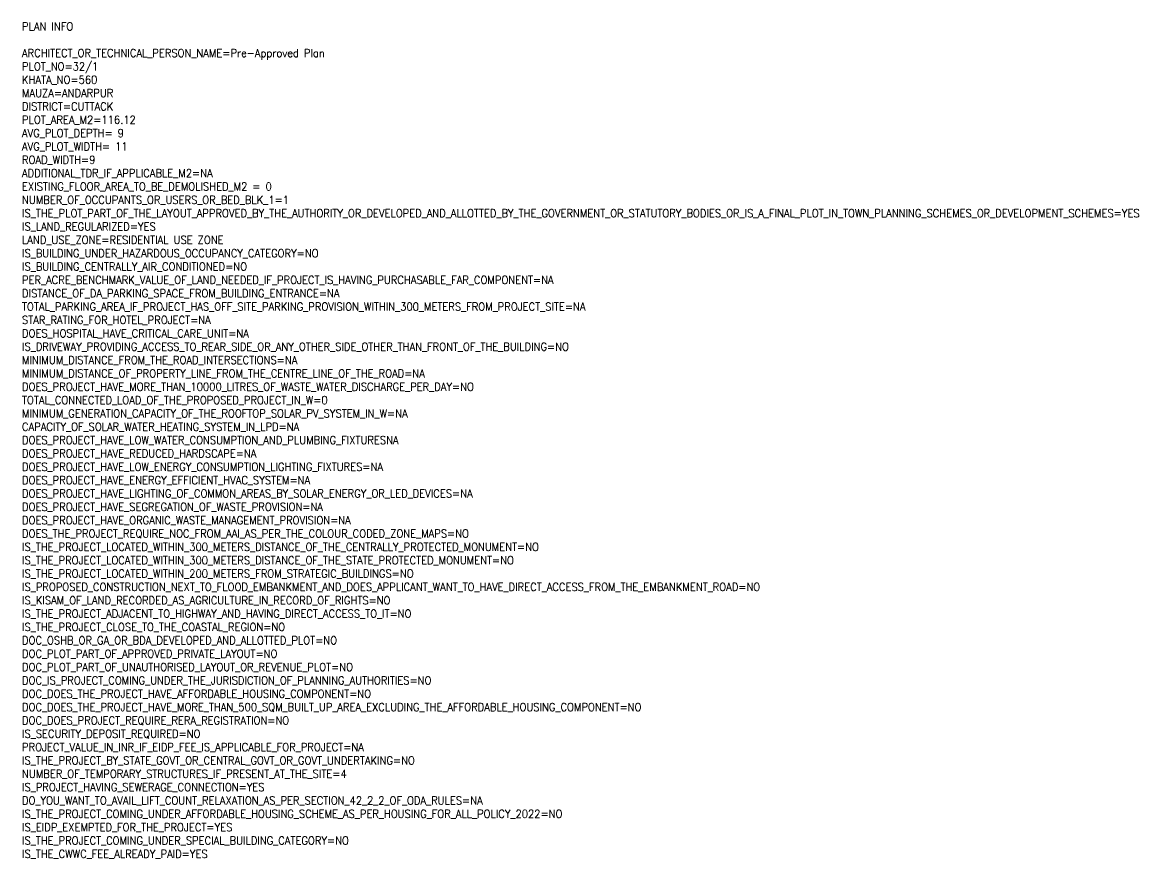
# Model space of a CAD drawing. Header units: metres. Extents: x -9628 to -9500, y 28652 to 28805.
# Drawn here: x -9628.2 to -9499.6, y 28651.9 to 28748.1 of the extents above; entities that cross this region are included whole.
import ezdxf

# ---------------------------------------------------------------- set-up
doc = ezdxf.new("R2010")
doc.units = ezdxf.units.M
doc.layers.add('PLAN_INFO', color=1, linetype='Continuous', lineweight=20)
doc.styles.add('style2', font='arial.ttf', dxfattribs={"height": 0.3})

msp = doc.modelspace()

# ---------------------------------------------------------------- texts
at = {"layer": 'PLAN_INFO', "linetype": 'Continuous', "insert": (-9628.19854, 28748.13634), "char_height": 0.921715, "attachment_point": 1, "style": 'style2'}
msp.add_mtext_dynamic_manual_height_columns('{\\Fstandard|c0;PLAN INFO\\P\\PARCHITECT_OR_TECHNICAL_PERSON_NAME=Pre-Approved Plan\\PPLOT_NO=32/1\\PKHATA_NO=560\\PMAUZA=ANDARPUR\\PDISTRICT=CUTTACK\\PPLOT_AREA_M2=116.12\\PAVG_PLOT_DEPTH= 9\\PAVG_PLOT_WIDTH= 11\\P\\A1;ROAD_WIDTH=9\\PADDITIONAL_TDR_IF_APPLICABLE_M2=NA\\P\\A0;EXISTING_FLOOR_AREA_TO_BE_DEMOLISHED_M2 = 0\\PNUMBER_OF_OCCUPANTS_OR_USERS_OR_BED_BLK_1=1\\PIS_THE_PLOT_PART_OF_THE_LAYOUT_APPROVED_BY_THE_AUTHORITY_OR_DEVELOPED_AND_ALLOTTED_BY_THE_GOVERNMENT_OR_STATUTORY_BODIES_OR_IS_A_FINAL_PLOT_IN_TOWN_PLANNING_SCHEMES_OR_DEVELOPMENT_SCHEMES=YES\\P\\A1;IS_LAND_REGULARIZED=YES\\PLAND_USE_ZONE=RESIDENTIAL USE ZONE\\A0;\\PIS_BUILDING_UNDER_HAZARDOUS_OCCUPANCY_CATEGORY=NO\\PIS_BUILDING_CENTRALLY_AIR_CONDITIONED=NO\\PPER_ACRE_BENCHMARK_VALUE_OF_LAND_NEEDED_IF_PROJECT_IS_HAVING_PURCHASABLE_FAR_COMPONENT=NA\\PDISTANCE_OF_DA_PARKING_SPACE_FROM_BUILDING_ENTRANCE=NA\\PTOTAL_PARKING_AREA_IF_PROJECT_HAS_OFF_SITE_PARKING_PROVISION_WITHIN_300_METERS_FROM_PROJECT_SITE=NA\\PSTAR_RATING_FOR_HOTEL_PROJECT=NA\\PDOES_HOSPITAL_HAVE_CRITICAL_CARE_UNIT=NA\\PIS_DRIVEWAY_PROVIDING_ACCESS_TO_REAR_SIDE_OR_ANY_OTHER_SIDE_OTHER_THAN_FRONT_OF_THE_BUILDING=NO\\PMINIMUM_DISTANCE_FROM_THE_ROAD_INTERSECTIONS=NA\\PMINIMUM_DISTANCE_OF_PROPERTY_LINE_FROM_THE_CENTRE_LINE_OF_THE_ROAD=NA\\PDOES_PROJECT_HAVE_MORE_THAN_10000_LITRES_OF_WASTE_WATER_DISCHARGE_PER_DAY=NO\\PTOTAL_CONNECTED_LOAD_OF_THE_PROPOSED_PROJECT_IN_W=0\\PMINIMUM_GENERATION_CAPACITY_OF_THE_ROOFTOP_SOLAR_PV_SYSTEM_IN_W=NA\\PCAPACITY_OF_SOLAR_WATER_HEATING_SYSTEM_IN_LPD=NA\\PDOES_PROJECT_HAVE_LOW_WATER_CONSUMPTION_AND_PLUMBING_FIXTURESNA\\PDOES_PROJECT_HAVE_REDUCED_HARDSCAPE=NA\\PDOES_PROJECT_HAVE_LOW_ENERGY_CONSUMPTION_LIGHTING_FIXTURES=NA\\PDOES_PROJECT_HAVE_ENERGY_EFFICIENT_HVAC_SYSTEM=NA\\PDOES_PROJECT_HAVE_LIGHTING_OF_COMMON_AREAS_BY_SOLAR_ENERGY_OR_LED_DEVICES=NA\\PDOES_PROJECT_HAVE_SEGREGATION_OF_WASTE_PROVISION=NA\\PDOES_PROJECT_HAVE_ORGANIC_WASTE_MANAGEMENT_PROVISION=NA\\H0.91667x;\\fCalibri|b0|i0|c0|p34;\\P\\H1.0909x;\\Fstandard|c0;DOES_THE_PROJECT_REQUIRE_NOC_FROM_AAI_AS_PER_THE_COLOUR_CODED_ZONE_MAPS=NO\\PIS_THE_PROJECT_LOCATED_WITHIN_300_METERS_DISTANCE_OF_THE_CENTRALLY_PROTECTED_MONUMENT=NO\\PIS_THE_PROJECT_LOCATED_WITHIN_300_METERS_DISTANCE_OF_THE_STATE_PROTECTED_MONUMENT=NO\\PIS_THE_PROJECT_LOCATED_WITHIN_200_METERS_FROM_STRATEGIC_BUILDINGS=NO\\PIS_PROPOSED_CONSTRUCTION_NEXT_TO_FLOOD_EMBANKMENT_AND_DOES_APPLICANT_WANT_TO_HAVE_DIRECT_ACCESS_FROM_THE_EMBANKMENT_ROAD=NO\\PIS_KISAM_OF_LAND_RECORDED_AS_AGRICULTURE_IN_RECORD_OF_RIGHTS=NO\\PIS_THE_PROJECT_ADJACENT_TO_HIGHWAY_AND_HAVING_DIRECT_ACCESS_TO_IT=NO\\PIS_THE_PROJECT_CLOSE_TO_THE_COASTAL_REGION=NO\\PDOC_OSHB_OR_GA_OR_BDA_DEVELOPED_AND_ALLOTTED_PLOT=NO\\PDOC_PLOT_PART_OF_APPROVED_PRIVATE_LAYOUT=NO\\PDOC_PLOT_PART_OF_UNAUTHORISED_LAYOUT_OR_REVENUE_PLOT=NO\\PDOC_IS_PROJECT_COMING_UNDER_THE_JURISDICTION_OF_PLANNING_AUTHORITIES=NO\\PDOC_DOES_THE_PROJECT_HAVE_AFFORDABLE_HOUSING_COMPONENT=NO\\PDOC_DOES_THE_PROJECT_HAVE_MORE_THAN_500_SQM_BUILT_UP_AREA_EXCLUDING_THE_AFFORDABLE_HOUSING_COMPONENT=NO\\PDOC_DOES_PROJECT_REQUIRE_RERA_REGISTRATION=NO\\PIS_SECURITY_DEPOSIT_REQUIRED=NO\\PPROJECT_VALUE_IN_INR_IF_EIDP_FEE_IS_APPLICABLE_FOR_PROJECT=NA\\PIS_THE_PROJECT_BY_STATE_GOVT_OR_CENTRAL_GOVT_OR_GOVT_UNDERTAKING=NO\\PNUMBER_OF_TEMPORARY_STRUCTURES_IF_PRESENT_AT_THE_SITE=4\\P\\A1;IS_PROJECT_HAVING_SEWERAGE_CONNECTION=YES\\PDO_YOU_WANT_TO_AVAIL_LIFT_COUNT_RELAXATION_AS_PER_SECTION_42_2_2_OF_ODA_RULES=NA\\PIS_THE_PROJECT_COMING_UNDER_AFFORDABLE_HOUSING_SCHEME_AS_PER_HOUSING_FOR_ALL_POLICY_2022=NO\\PIS_EIDP_EXEMPTED_FOR_THE_PROJECT=YES\\PIS_THE_PROJECT_COMING_UNDER_SPECIAL_BUILDING_CATEGORY=NO\\PIS_THE_CWWC_FEE_ALREADY_PAID=YES}', width=94.050964, gutter_width=12.096, heights=[0], dxfattribs=at)

doc.saveas('drawing.dxf')
